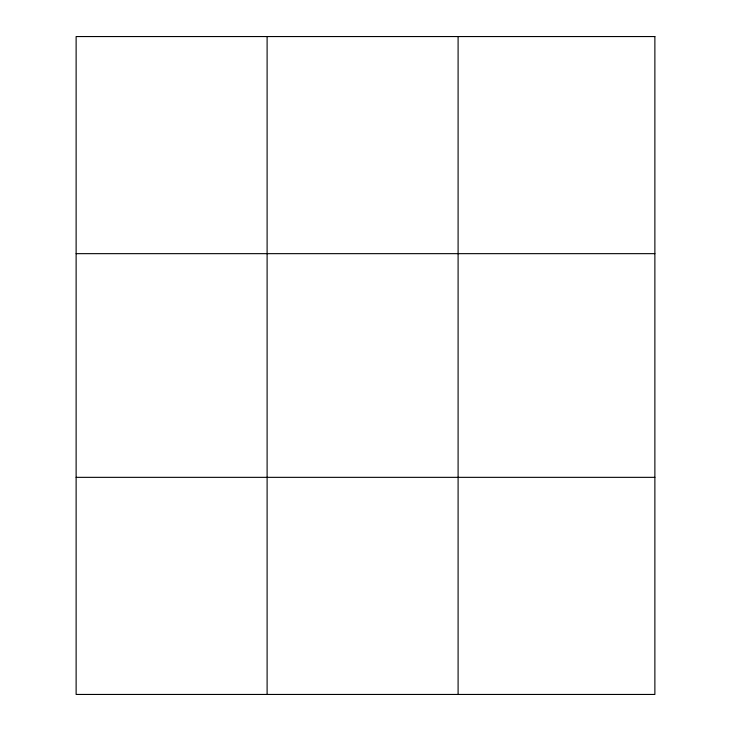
<?xml version="1.0" encoding="UTF-8"?>
<svg xmlns="http://www.w3.org/2000/svg" width="731" height="731" viewBox="0 0 731 731"><rect width="100%" height="100%" fill="white"/><g stroke="black" fill="none" stroke-linecap="round" stroke-linejoin="round"><path stroke-width="1.1" d="M267.107 694.45L267.107 36.55M458.099 694.45L458.099 36.55M76.125 253.657L654.875 253.657M76.125 477.343L654.875 477.343M654.875 36.55L654.875 694.45L76.125 694.45L76.125 36.55L654.875 36.55"/></g></svg>
